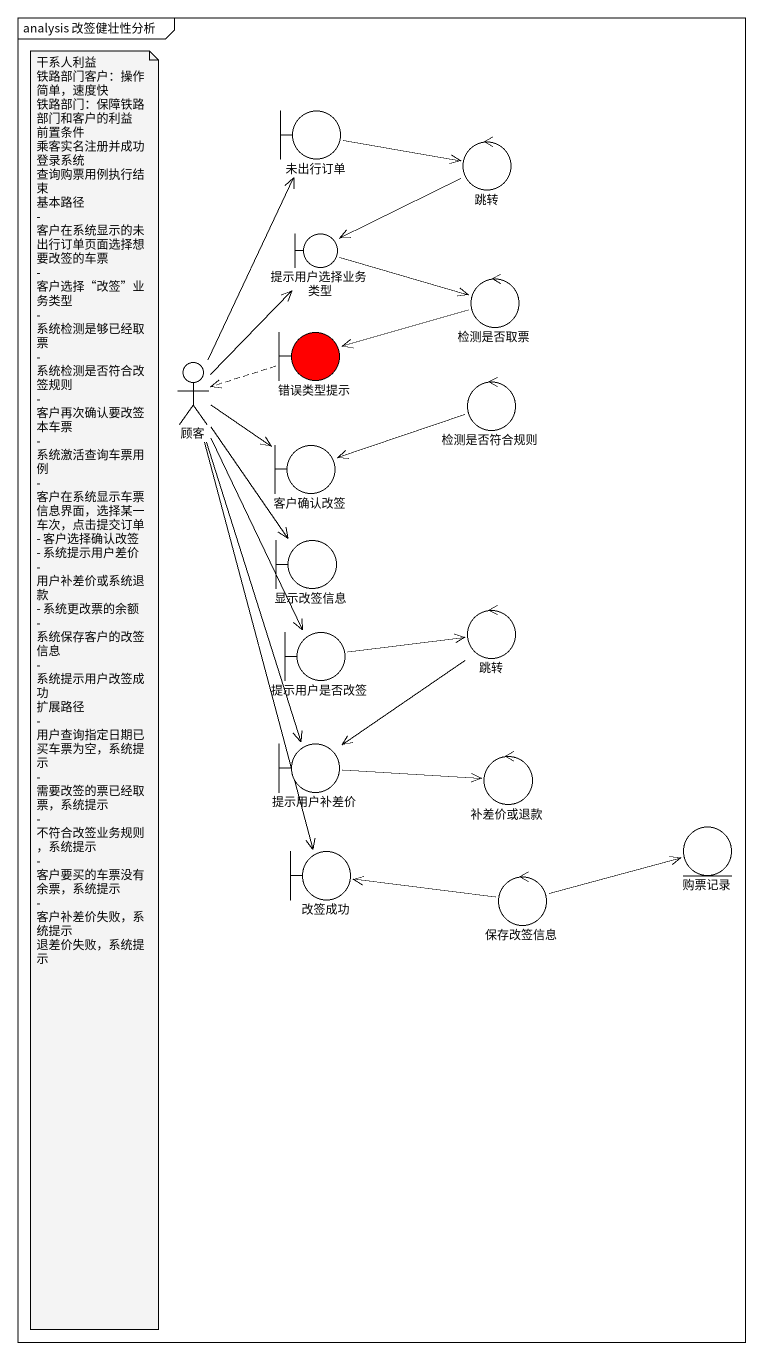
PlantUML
@startuml
mainframe analysis 改签健壮性分析
boundary 未出行订单
control 跳转
boundary 提示用户选择业务类型
control 检测是否取票
boundary 错误类型提示 #FF0000
actor 顾客
control 检测是否符合规则
boundary 客户确认改签
boundary 显示改签信息
boundary 提示用户是否改签
control "跳转" as 跳转_2
boundary 提示用户补差价
control 补差价或退款
entity 购票记录
boundary 改签成功
control 保存改签信息
未出行订单 -right-> 跳转
跳转 -left-> 提示用户选择业务类型
提示用户选择业务类型 -right-> 检测是否取票
检测是否取票 -left-> 错误类型提示
错误类型提示 .left.> 顾客
顾客 -up-> 未出行订单
顾客 -up-> 提示用户选择业务类型
顾客 -right-> 客户确认改签
顾客 --> 显示改签信息
顾客 --> 提示用户是否改签
顾客 --> 提示用户补差价
顾客 --> 改签成功
检测是否符合规则 -left-> 客户确认改签
提示用户是否改签 -right-> 跳转_2
跳转_2 --> 提示用户补差价
提示用户补差价 -right-> 补差价或退款
保存改签信息 -right-> 购票记录
保存改签信息 -left-> 改签成功
note as N1
  干系人利益
  铁路部门客户：操作简单，速度快
  铁路部门：保障铁路部门和客户的利益
  前置条件
  乘客实名注册并成功登录系统
  查询购票用例执行结束
  基本路径
  - 客户在系统显示的未出行订单页面选择想要改签的车票
  - 客户选择“改签”业务类型
  - 系统检测是够已经取票
  - 系统检测是否符合改签规则
  - 客户再次确认要改签本车票
  - 系统激活查询车票用例
  - 客户在系统显示车票信息界面，选择某一车次，点击提交订单
  - 客户选择确认改签
  - 系统提示用户差价
  - 用户补差价或系统退款
  - 系统更改票的余额
  - 系统保存客户的改签信息
  - 系统提示用户改签成功
  扩展路径
  - 用户查询指定日期已买车票为空，系统提示
  - 需要改签的票已经取票，系统提示
  - 不符合改签业务规则，系统提示
  - 客户要买的车票没有余票，系统提示
  - 客户补差价失败，系统提示
  退差价失败，系统提示
end note
@enduml
